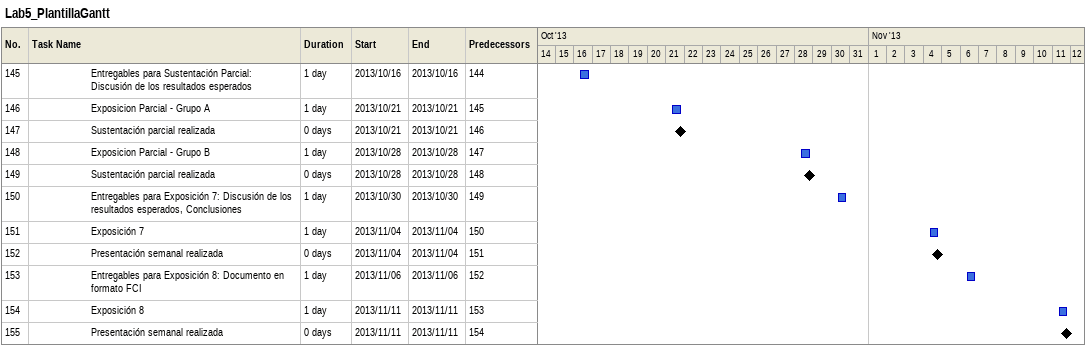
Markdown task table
Lab5_PlantillaGantt

| ID | Level | Task | Duration | Start | Finish | Predecessors |
|---|---|---|---|---|---|---|
| 145 | 5 | Entregables para Sustentación Parcial: Discusión de los resultados esperados | 1d | 2013-10-16 | 2013-10-16 | 144 |
| 146 | 5 | Exposicion Parcial - Grupo A | 1d | 2013-10-21 | 2013-10-21 | 145 |
| 147 | 5 | Sustentación parcial realizada | 0d | 2013-10-21 | 2013-10-21 | 146 |
| 148 | 5 | Exposicion Parcial - Grupo B | 1d | 2013-10-28 | 2013-10-28 | 147 |
| 149 | 5 | Sustentación parcial realizada | 0d | 2013-10-28 | 2013-10-28 | 148 |
| 150 | 5 | Entregables para Exposición 7: Discusión de los resultados esperados, Conclusiones | 1d | 2013-10-30 | 2013-10-30 | 149 |
| 151 | 5 | Exposición 7 | 1d | 2013-11-04 | 2013-11-04 | 150 |
| 152 | 5 | Presentación semanal realizada | 0d | 2013-11-04 | 2013-11-04 | 151 |
| 153 | 5 | Entregables para Exposición 8: Documento en formato FCI | 1d | 2013-11-06 | 2013-11-06 | 152 |
| 154 | 5 | Exposición 8 | 1d | 2013-11-11 | 2013-11-11 | 153 |
| 155 | 5 | Presentación semanal realizada | 0d | 2013-11-11 | 2013-11-11 | 154 |
